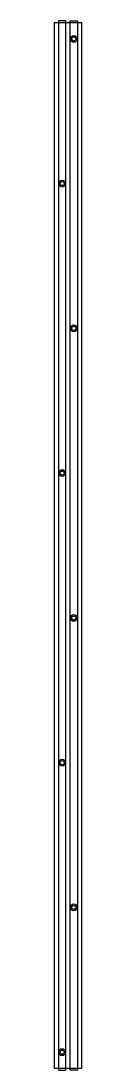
# Model space of a CAD drawing. Extents: x 484 to 529, y 317 to 2020.
import ezdxf

# ---------------------------------------------------------------- set-up
doc = ezdxf.new("R2010")
doc.units = 0
doc.layers.get('0').update_dxf_attribs({"linetype": 'CONTINUOUS'})

msp = doc.modelspace()

# ---------------------------------------------------------------- linework, layer by layer
for points in [[(484.3, 319.6), (529.3, 319.6), (529.3, 2016.6), (484.3, 2016.6)], [(491.3, 316.6), (503.3, 316.6), (503.3, 2019.6), (491.3, 2019.6)], [(522.3, 316.6), (510.3, 316.6), (510.3, 2019.6), (522.3, 2019.6)]]:
    msp.add_lwpolyline(points, close=True)
for centre, radius in [((516.3, 1990.6), 5.6), ((516.3, 1990.6), 3.3), ((497.3, 1755.6), 5.6), ((497.3, 1755.6), 3.3), ((516.3, 1520.6), 5.6), ((516.3, 1520.6), 3.3), ((497.3, 1285.6), 5.6), ((497.3, 1285.6), 3.3), ((516.3, 1050.6), 5.6), ((516.3, 1050.6), 3.3), ((497.3, 815.6), 5.6), ((497.3, 815.6), 3.3), ((516.3, 580.6), 5.6), ((516.3, 580.6), 3.3), ((497.3, 345.6), 5.6), ((497.3, 345.6), 3.3)]:
    msp.add_circle(centre, radius)

doc.saveas('drawing.dxf')
